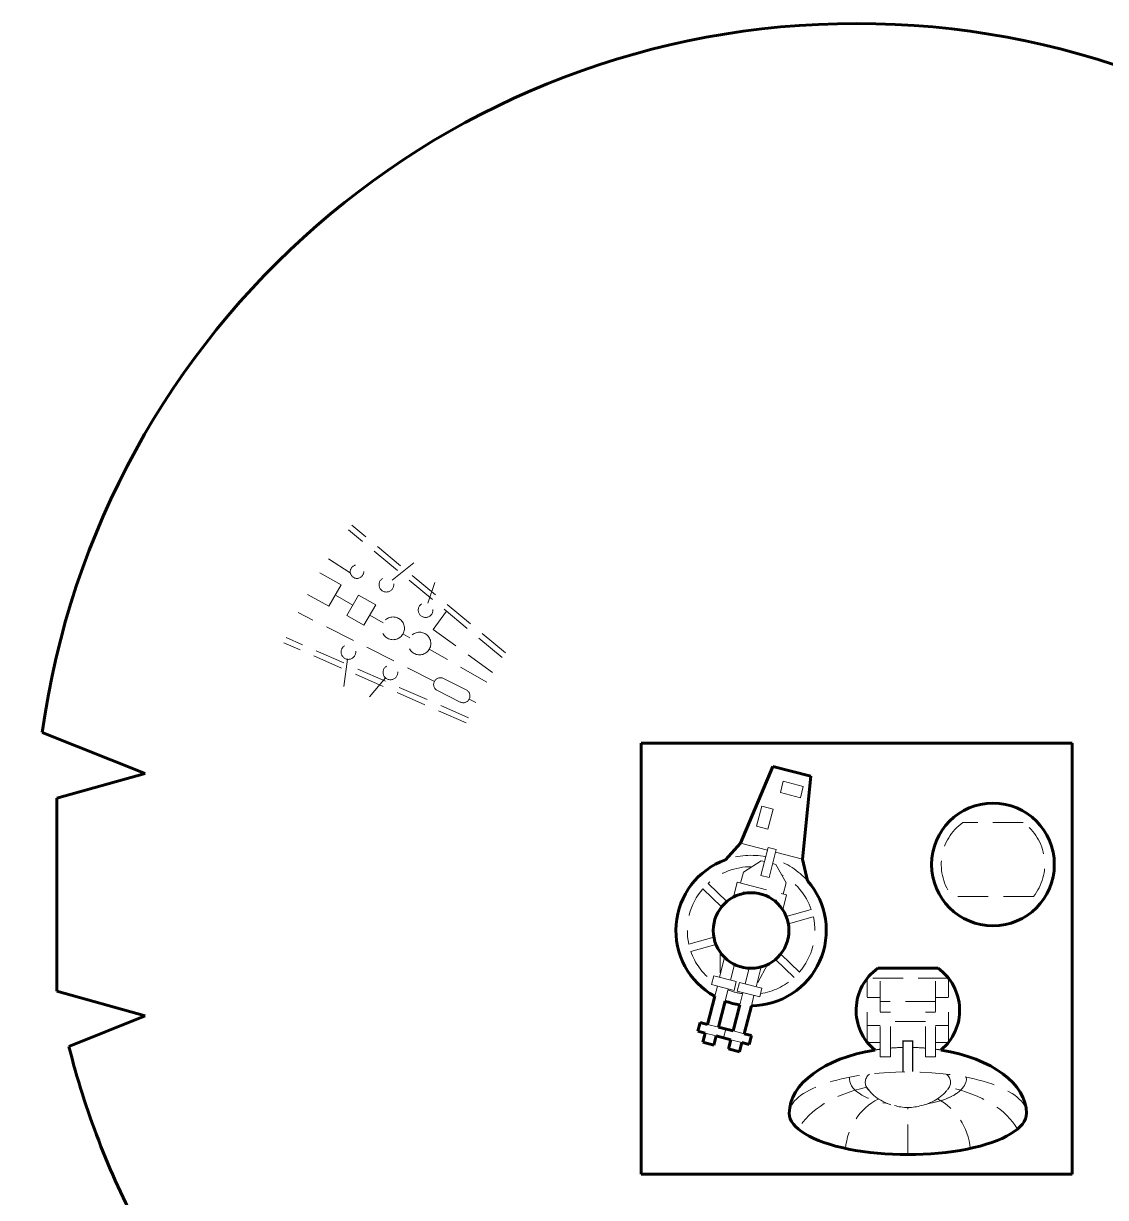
# Model space of a CAD drawing. Header units: millimetres. Extents: x -16512 to -16074, y 2140 to 2664.
# Drawn here: x -16420 to -16276.9, y 2508.4 to 2663.6 of the extents above; entities that cross this region are included whole.
import ezdxf

# ---------------------------------------------------------------- set-up
doc = ezdxf.new("R2010")
doc.units = ezdxf.units.MM
doc.linetypes.add('K5LT_BASIC', pattern=[0])
doc.linetypes.add('K5LT_DASHED', pattern=[6, 4, -2])

# ---------------------------------------------------------------- blocks, each defined once
blk = doc.blocks.new('U0')
at = {"color": 5, "linetype": 'K5LT_BASIC', "lineweight": 60, "true_color": 0x0000ff}
for p, q in [((-16281.3, 2568.48), (-16338.3, 2568.48)), ((-16338.3, 2568.48), (-16338.3, 2511.48)), ((-16281.3, 2511.48), (-16281.3, 2568.48)), ((-16338.3, 2511.48), (-16281.3, 2511.48))]:
    blk.add_line(p, q, dxfattribs=at)
blk = doc.blocks.new('U17')
at = {"color": 7, "linetype": 'K5LT_DASHED', "lineweight": 18}
for p, q in [((-16356.25, 2580.42), (-16376.57, 2597.29)), ((-16356.67, 2579.8), (-16377.01, 2596.69)), ((-16262.89, 2579.76), (-16241.99, 2595.85)), ((-16244.76, 2587.05), (-16249.66, 2593.8)), ((-16376.75, 2591), (-16379.62, 2592.83)), ((-16371.22, 2590.03), (-16368.35, 2592.31)), ((-16242.88, 2590.48), (-16239.74, 2592.46)), ((-16377.96, 2589.38), (-16380.76, 2590.98)), ((-16238.7, 2590.76), (-16261.16, 2577)), ((-16238.89, 2591.08), (-16238.89, 2591.08)), ((-16379.57, 2586.58), (-16377.96, 2589.38)), ((-16366.49, 2586.98), (-16365.58, 2589.72)), ((-16253.63, 2590.13), (-16253.6, 2590.1)), ((-16253.6, 2590.1), (-16250.8, 2586.36)), ((-16379.57, 2586.58), (-16382.4, 2588.13)), ((-16376.43, 2586.71), (-16378.73, 2588.03)), ((-16375.66, 2588.05), (-16377.2, 2585.36)), ((-16373.4, 2586.76), (-16375.66, 2588.05)), ((-16245.44, 2587.99), (-16261.76, 2577.99)), ((-16374.95, 2584.06), (-16373.4, 2586.76)), ((-16364.03, 2585.92), (-16365.79, 2583.49)), ((-16236.61, 2587.04), (-16259.43, 2573.83)), ((-16250.8, 2586.36), (-16258.78, 2580.94)), ((-16245.75, 2586.44), (-16243.63, 2582.98)), ((-16244.85, 2586.54), (-16244.86, 2586.55)), ((-16236.13, 2580.91), (-16238.43, 2585.99)), ((-16365.64, 2576.63), (-16383.65, 2585.73)), ((-16377.2, 2585.36), (-16374.95, 2584.06)), ((-16372.4, 2584.39), (-16374.17, 2585.41)), ((-16238.08, 2581.28), (-16240.01, 2585.08)), ((-16368.9, 2582.38), (-16369.81, 2582.9)), ((-16357.94, 2577.81), (-16365.79, 2583.49)), ((-16361.42, 2571.14), (-16385.53, 2581.75)), ((-16361.12, 2571.82), (-16385.23, 2582.43)), ((-16253.84, 2581.49), (-16251.84, 2578.22)), ((-16242.23, 2579.18), (-16238.08, 2581.28)), ((-16358.7, 2576.52), (-16366.31, 2580.89)), ((-16258.78, 2580.94), (-16257.57, 2579.21)), ((-16247.53, 2580.72), (-16245.81, 2577.43)), ((-16240.21, 2578.84), (-16236.13, 2580.91)), ((-16377.13, 2579.56), (-16377.6, 2575.94)), ((-16257.36, 2578.91), (-16257.35, 2578.9)), ((-16241.61, 2577.78), (-16242.23, 2579.18)), ((-16239.42, 2576.98), (-16240.21, 2578.84)), ((-16372.08, 2577.09), (-16374.22, 2574.59)), ((-16361.42, 2575.51), (-16364.43, 2577.03)), ((-16245.81, 2577.43), (-16258.18, 2571.17)), ((-16241.61, 2577.78), (-16257.95, 2570.64)), ((-16365.24, 2575.42), (-16362.23, 2573.9)), ((-16360.14, 2573.85), (-16361.03, 2574.3)), ((-16258.84, 2572.62), (-16256.92, 2573.53)), ((-16342.73, 2501.83), (-16345.46, 2503.72)), ((-16344.04, 2499.79), (-16347.9, 2502.46)), ((-16343.56, 2500.93), (-16347.04, 2503.34)), ((-16341.82, 2503.25), (-16345.1, 2498.13)), ((-16344.83, 2498.56), (-16348.65, 2501.21)), ((-16339.05, 2497.81), (-16343.56, 2500.93)), ((-16339.28, 2501.49), (-16342.55, 2496.37)), ((-16341.93, 2493.92), (-16349.58, 2499.22)), ((-16340.77, 2494.5), (-16349.19, 2500.33)), ((-16338.58, 2498.95), (-16340.19, 2500.06)), ((-16342.55, 2496.37), (-16345.1, 2498.13)), ((-16339.52, 2496.66), (-16341.49, 2498.03)), ((-16340.09, 2495.28), (-16342.28, 2496.79)), ((-16358.35, 2417.73), (-16388.48, 2479.59)), ((-16254.08, 2432.44), (-16236.88, 2467.76)), ((-16244.01, 2466.55), (-16247.94, 2455.14)), ((-16242.53, 2466.04), (-16246.42, 2454.74)), ((-16241.05, 2465.53), (-16244.15, 2456.54)), ((-16244.15, 2456.54), (-16242.6, 2456.01)), ((-16247.94, 2455.14), (-16261.53, 2449.61)), ((-16256.63, 2446.57), (-16246.42, 2454.74)), ((-16347.38, 2452.69), (-16348.61, 2452.69)), ((-16348.61, 2452.69), (-16348.61, 2442.56)), ((-16347.38, 2452.69), (-16347.38, 2453.52)), ((-16272.21, 2452.69), (-16272.21, 2453.52)), ((-16272.21, 2452.69), (-16270.98, 2452.69)), ((-16270.98, 2452.69), (-16270.98, 2442.56)), ((-16342.43, 2442.56), (-16342.43, 2451.82)), ((-16277.16, 2442.56), (-16277.16, 2451.82)), ((-16336.39, 2450.33), (-16331.45, 2450.33)), ((-16336.39, 2450.33), (-16335.24, 2446.87)), ((-16331.45, 2450.33), (-16332.6, 2446.87)), ((-16283.2, 2450.33), (-16288.15, 2450.33)), ((-16288.15, 2450.33), (-16286.99, 2446.87)), ((-16283.2, 2450.33), (-16284.35, 2446.87)), ((-16327.95, 2417.73), (-16327.95, 2448.31)), ((-16291.64, 2416.99), (-16291.64, 2448.31)), ((-16332.6, 2446.87), (-16335.24, 2446.87)), ((-16334.87, 2417.73), (-16334.87, 2446.87)), ((-16332.97, 2417.73), (-16332.97, 2446.87)), ((-16286.99, 2446.87), (-16284.35, 2446.87)), ((-16286.62, 2377.93), (-16286.62, 2446.87)), ((-16284.72, 2377.93), (-16284.72, 2446.87)), ((-16348.61, 2442.56), (-16342.43, 2442.56)), ((-16344.58, 2422.67), (-16344.58, 2442.56)), ((-16270.98, 2442.56), (-16277.16, 2442.56)), ((-16275.01, 2422.67), (-16275.01, 2442.56)), ((-16272.04, 2436.49), (-16272.04, 2442.56)), ((-16363.8, 2439.68), (-16369.04, 2439.68)), ((-16327.95, 2439.68), (-16350.1, 2439.68)), ((-16269.49, 2439.68), (-16291.64, 2439.68)), ((-16250.55, 2439.68), (-16255.79, 2439.68)), ((-16261.35, 2426.26), (-16257.53, 2434.12)), ((-16257.53, 2434.12), (-16254.08, 2432.44)), ((-16362.41, 2433.13), (-16365.19, 2431.78)), ((-16359.23, 2426.61), (-16362.41, 2433.13)), ((-16260.36, 2426.61), (-16257.18, 2433.13)), ((-16257.18, 2433.13), (-16254.4, 2431.78)), ((-16257.58, 2425.25), (-16254.4, 2431.78)), ((-16254.4, 2431.78), (-16257.58, 2425.25)), ((-16253.41, 2432.12), (-16253.41, 2432.12)), ((-16362.01, 2425.25), (-16353.74, 2429.28)), ((-16350.1, 2419.24), (-16353.74, 2429.28)), ((-16259.3, 2425.26), (-16261.35, 2426.26)), ((-16257.58, 2425.25), (-16260.36, 2426.61)), ((-16356.63, 2417.73), (-16360.62, 2425.93)), ((-16284.62, 2369.73), (-16257.91, 2424.58)), ((-16282.88, 2376.83), (-16259.3, 2425.26)), ((-16257.91, 2424.58), (-16259.3, 2425.26)), ((-16350.82, 2417.73), (-16358.35, 2417.73)), ((-16357.98, 2416.99), (-16351.03, 2416.99)), ((-16334.97, 2369.73), (-16357.98, 2416.97)), ((-16336.71, 2376.83), (-16356.27, 2416.99)), ((-16327.95, 2417.73), (-16336.91, 2417.73)), ((-16336.69, 2416.99), (-16327.95, 2416.99)), ((-16334.87, 2377.93), (-16334.87, 2416.99)), ((-16332.97, 2377.93), (-16332.97, 2416.99)), ((-16327.95, 2416.99), (-16325.23, 2414.35)), ((-16291.64, 2416.99), (-16294.36, 2414.35)), ((-16282.9, 2416.99), (-16291.64, 2416.99)), ((-16328.53, 2414.35), (-16323.15, 2414.35)), ((-16328.53, 2379.32), (-16328.53, 2414.35)), ((-16325.52, 2368), (-16325.52, 2414.35)), ((-16323.15, 2382.16), (-16323.15, 2414.35)), ((-16296.44, 2382.16), (-16296.44, 2414.35)), ((-16291.06, 2414.35), (-16296.44, 2414.35)), ((-16294.07, 2368), (-16294.07, 2414.35)), ((-16291.06, 2379.32), (-16291.06, 2414.35)), ((-16336.76, 2399.68), (-16342.15, 2408.2)), ((-16275.01, 2397.72), (-16275.01, 2408.04)), ((-16336.76, 2391.88), (-16336.76, 2399.68)), ((-16275.01, 2397.72), (-16291.06, 2397.72)), ((-16335.86, 2396.11), (-16336.76, 2396.11)), ((-16335.86, 2396.11), (-16335.86, 2391.88)), ((-16335.86, 2391.88), (-16336.76, 2391.88)), ((-16281.14, 2393.3), (-16282.82, 2393.3)), ((-16282.82, 2393.3), (-16282.82, 2390.78)), ((-16281.14, 2390.78), (-16281.14, 2393.3)), ((-16282.82, 2390.78), (-16281.14, 2390.78)), ((-16281.14, 2389.24), (-16282.82, 2389.24)), ((-16282.82, 2389.24), (-16282.82, 2387.56)), ((-16281.14, 2387.56), (-16281.14, 2389.24)), ((-16282.82, 2387.56), (-16281.14, 2387.56)), ((-16325.52, 2379.32), (-16323.15, 2382.16)), ((-16294.07, 2379.32), (-16296.44, 2382.16)), ((-16335.61, 2377.93), (-16328.48, 2377.93)), ((-16325.52, 2379.32), (-16328.53, 2379.32)), ((-16294.07, 2379.32), (-16291.06, 2379.32)), ((-16283.98, 2377.93), (-16291.11, 2377.93)), ((-16328.48, 2375.74), (-16335.61, 2375.74)), ((-16291.11, 2375.74), (-16283.98, 2375.74)), ((-16335.37, 2372.71), (-16335.37, 2374.39)), ((-16335.37, 2374.39), (-16333.69, 2374.39)), ((-16333.69, 2374.39), (-16333.69, 2372.71)), ((-16332.85, 2374.39), (-16332.85, 2372.71)), ((-16332.85, 2374.39), (-16331.17, 2374.39)), ((-16331.17, 2374.39), (-16331.17, 2372.71)), ((-16330.33, 2374.39), (-16328.65, 2374.39)), ((-16330.33, 2374.39), (-16330.33, 2372.71)), ((-16328.65, 2374.39), (-16328.65, 2372.71)), ((-16289.26, 2374.39), (-16290.94, 2374.39)), ((-16290.94, 2374.39), (-16290.94, 2372.71)), ((-16289.26, 2374.39), (-16289.26, 2372.71)), ((-16286.74, 2374.39), (-16288.42, 2374.39)), ((-16288.42, 2374.39), (-16288.42, 2372.71)), ((-16286.74, 2374.39), (-16286.74, 2372.71)), ((-16284.22, 2374.39), (-16285.9, 2374.39)), ((-16285.9, 2374.39), (-16285.9, 2372.71)), ((-16284.22, 2372.71), (-16284.22, 2374.39)), ((-16333.69, 2372.71), (-16335.37, 2372.71)), ((-16331.17, 2372.71), (-16332.85, 2372.71)), ((-16328.65, 2372.71), (-16330.33, 2372.71)), ((-16290.94, 2372.71), (-16289.26, 2372.71)), ((-16288.42, 2372.71), (-16286.74, 2372.71)), ((-16285.9, 2372.71), (-16284.22, 2372.71)), ((-16334.97, 2369.73), (-16325.52, 2369.73)), ((-16331.38, 2369.73), (-16328.96, 2368)), ((-16284.62, 2369.73), (-16294.07, 2369.73)), ((-16288.21, 2369.73), (-16290.63, 2368)), ((-16328.96, 2368), (-16325.52, 2368)), ((-16290.63, 2368), (-16294.07, 2368))]:
    blk.add_line(p, q, dxfattribs=at)
for centre, radius in [((-16375.87, 2591.14), 0.894), ((-16243.28, 2590.23), 0.963), ((-16371.98, 2589.42), 0.97), ((-16239.52, 2587.79), 0.774), ((-16366.8, 2586.06), 0.97), ((-16371.1, 2583.65), 1.5), ((-16367.6, 2581.64), 1.5), ((-16241.04, 2582.19), 1.06), ((-16377, 2580.52), 0.97), ((-16244.06, 2580.44), 1.06), ((-16371.45, 2577.82), 0.97), ((-16256.67, 2573.65), 1.02), ((-16347.97, 2495.81), 0.667), ((-16346.07, 2495.1), 0.667), ((-16344.48, 2494.14), 0.667), ((-16356.95, 2442.34), 7.35), ((-16262.64, 2442.34), 7.35), ((-16343.86, 2415.35), 7.35), ((-16275.73, 2415.35), 7.35)]:
    blk.add_circle(centre, radius, dxfattribs=at)
for centre, radius, start, end in [((-16364.84, 2576.22), 0.899, 63.2028, 243.2028), ((-16361.83, 2574.71), 0.899, 243.2028, 63.2028), ((-16335.61, 2376.83), 1.1, 90, 270), ((-16328.48, 2376.83), 1.1, 270, 90), ((-16291.11, 2376.83), 1.1, 90, 270), ((-16283.98, 2376.83), 1.1, 270, 90)]:
    blk.add_arc(centre, radius, start, end, dxfattribs=at)
blk = doc.blocks.new('U18')
at = {"color": 5, "linetype": 'K5LT_BASIC', "lineweight": 60, "true_color": 0x0000ff}
for p, q in [((-16417.48, 2569.89), (-16403.86, 2564.44)), ((-16215.73, 2564.44), (-16202.11, 2569.89)), ((-16403.86, 2564.44), (-16415.53, 2561.18)), ((-16204.06, 2561.18), (-16215.73, 2564.44)), ((-16415.53, 2561.18), (-16415.53, 2535.67)), ((-16204.06, 2535.67), (-16204.06, 2561.18)), ((-16415.53, 2535.67), (-16403.86, 2532.41)), ((-16215.73, 2532.41), (-16204.06, 2535.67)), ((-16403.86, 2532.41), (-16413.96, 2528.37)), ((-16204.35, 2527.86), (-16215.73, 2532.41)), ((-16404.6, 2504.02), (-16419.96, 2495.52)), ((-16419.96, 2495.52), (-16419.96, 2466.83)), ((-16390.06, 2478.43), (-16389.08, 2479.15)), ((-16389.08, 2479.15), (-16335.43, 2368.99)), ((-16390.06, 2466.83), (-16390.06, 2478.43)), ((-16229.8, 2470.38), (-16238.01, 2473.21)), ((-16231.36, 2465.86), (-16229.8, 2470.38)), ((-16419.96, 2466.83), (-16413.78, 2446.71)), ((-16396.24, 2446.71), (-16390.06, 2466.83)), ((-16284.16, 2368.99), (-16236.17, 2467.51)), ((-16236.17, 2467.51), (-16231.36, 2465.86)), ((-16327.21, 2417.3), (-16327.21, 2448.19)), ((-16292.38, 2448.19), (-16292.38, 2417.3)), ((-16413.78, 2446.71), (-16396.24, 2446.71)), ((-16324.93, 2415.09), (-16327.21, 2417.3)), ((-16292.38, 2417.3), (-16294.66, 2415.09)), ((-16322.41, 2415.09), (-16324.93, 2415.09)), ((-16322.41, 2381.89), (-16322.41, 2415.09)), ((-16294.66, 2415.09), (-16297.18, 2415.09)), ((-16297.18, 2415.09), (-16297.18, 2381.89)), ((-16324.78, 2379.05), (-16322.41, 2381.89)), ((-16297.18, 2381.89), (-16294.81, 2379.05)), ((-16324.78, 2367.26), (-16324.78, 2379.05)), ((-16294.81, 2379.05), (-16294.81, 2367.26)), ((-16335.43, 2368.99), (-16331.62, 2368.99)), ((-16331.62, 2368.99), (-16329.19, 2367.26)), ((-16290.4, 2367.26), (-16287.97, 2368.99)), ((-16287.97, 2368.99), (-16284.16, 2368.99)), ((-16329.19, 2367.26), (-16324.78, 2367.26)), ((-16294.81, 2367.26), (-16290.4, 2367.26))]:
    blk.add_line(p, q, dxfattribs=at)
for centre, radius in [((-16309.8, 2459.03), 8), ((-16356.95, 2442.34), 7.35), ((-16262.64, 2442.34), 7.35), ((-16343.86, 2415.35), 7.35), ((-16275.73, 2415.35), 7.35)]:
    blk.add_circle(centre, radius, dxfattribs=at)
for centre, radius, start, end in [((-16309.8, 2554.89), 108.72, 7.9308, 172.0692), ((-16309.09, 2554.67), 108.11, 194.0762, 207.9362), ((-16309.09, 2554.67), 108.11, 311.1082, 345.6435), ((-16309.8, 2554.89), 108.11, 260.7316, 279.2684)]:
    blk.add_arc(centre, radius, start, end, dxfattribs=at)
blk = doc.blocks.new('U19')
at = {"color": 5, "linetype": 'K5LT_BASIC', "lineweight": 60, "true_color": 0x0000ff}
for p, q in [((-16320.89, 2565.39), (-16325.19, 2555.24)), ((-16315.85, 2564.1), (-16320.89, 2565.39)), ((-16315.85, 2564.1), (-16316.97, 2553.13)), ((-16325.19, 2555.24), (-16327.15, 2553.05)), ((-16316.97, 2553.13), (-16316.3, 2550.27)), ((-16329.53, 2531.29), (-16328.58, 2535)), ((-16327.19, 2534.37), (-16328.08, 2530.92)), ((-16325.25, 2533.87), (-16326.14, 2530.42)), ((-16324.68, 2530.05), (-16323.73, 2533.76)), ((-16330.8, 2530.38), (-16330.5, 2531.54)), ((-16329.53, 2531.29), (-16330.5, 2531.54)), ((-16330.8, 2530.38), (-16329.83, 2530.13)), ((-16330.14, 2528.92), (-16329.83, 2530.13)), ((-16326.14, 2530.42), (-16328.08, 2530.92)), ((-16324.68, 2530.05), (-16323.71, 2529.8)), ((-16328.69, 2528.55), (-16330.14, 2528.92)), ((-16328.38, 2529.76), (-16328.69, 2528.55)), ((-16328.38, 2529.76), (-16327.4, 2529.51)), ((-16326.43, 2529.26), (-16327.4, 2529.51)), ((-16326.43, 2529.26), (-16326.74, 2528.05)), ((-16325.29, 2527.68), (-16324.98, 2528.89)), ((-16324.01, 2528.64), (-16324.98, 2528.89)), ((-16324.01, 2528.64), (-16323.71, 2529.8)), ((-16326.74, 2528.05), (-16325.29, 2527.68))]:
    blk.add_line(p, q, dxfattribs=at)
for start, end in [(109.8992, 241.05), (270.1965, 41.3473), (249.8342, 261.4123)]:
    blk.add_arc((-16323.77, 2543.7), 9.94, start, end, dxfattribs=at)
blk = doc.blocks.new('U20')
at = {"color": 7, "linetype": 'K5LT_DASHED', "lineweight": 18}
for p, q in [((-16319.9, 2561.94), (-16319.52, 2563.43)), ((-16316.87, 2562.75), (-16319.52, 2563.43)), ((-16317.25, 2561.26), (-16316.87, 2562.75)), ((-16319.9, 2561.94), (-16317.25, 2561.26)), ((-16322.36, 2560.14), (-16323.04, 2557.48)), ((-16322.36, 2560.14), (-16320.87, 2559.76)), ((-16321.55, 2557.1), (-16320.87, 2559.76)), ((-16323.04, 2557.48), (-16321.55, 2557.1)), ((-16321.61, 2554.32), (-16325.19, 2555.24)), ((-16321.52, 2554.67), (-16322.47, 2550.97)), ((-16320.46, 2554.4), (-16321.52, 2554.67)), ((-16321.4, 2550.7), (-16320.46, 2554.4)), ((-16316.97, 2553.13), (-16320.55, 2554.05)), ((-16322.44, 2552.93), (-16324.79, 2551.43)), ((-16322, 2552.82), (-16322.44, 2552.93)), ((-16320.49, 2552.44), (-16320.93, 2552.55)), ((-16320.49, 2552.44), (-16319.15, 2549.99)), ((-16324.79, 2551.43), (-16325.17, 2549.96)), ((-16322.47, 2550.97), (-16321.4, 2550.7)), ((-16330.14, 2549.21), (-16327.68, 2546.82)), ((-16329.44, 2549.93), (-16326.98, 2547.53)), ((-16326.1, 2548.12), (-16325.6, 2550.07)), ((-16325.6, 2550.07), (-16319.09, 2548.4)), ((-16324.83, 2548.59), (-16324.77, 2548.83)), ((-16324.77, 2548.83), (-16324.2, 2548.68)), ((-16319.15, 2549.99), (-16319.53, 2548.51)), ((-16320.99, 2547.86), (-16320.42, 2547.71)), ((-16320.42, 2547.71), (-16320.48, 2547.47)), ((-16319.09, 2548.4), (-16319.59, 2546.45)), ((-16315.81, 2546.46), (-16319.11, 2545.53)), ((-16315.54, 2545.5), (-16318.84, 2544.57)), ((-16332, 2541.9), (-16328.69, 2542.83)), ((-16331.73, 2540.94), (-16328.42, 2541.87)), ((-16327.94, 2537.51), (-16327.27, 2540.13)), ((-16327.84, 2538.1), (-16327.84, 2540.81)), ((-16318.09, 2537.47), (-16320.55, 2539.87)), ((-16317.39, 2538.19), (-16319.85, 2540.59)), ((-16325.95, 2539.21), (-16326.49, 2537.13)), ((-16324.01, 2538.71), (-16324.54, 2536.64)), ((-16323.09, 2536.26), (-16322.42, 2538.89)), ((-16322.89, 2536.83), (-16321.58, 2539.2)), ((-16328.7, 2537.7), (-16329, 2536.55)), ((-16329, 2536.55), (-16326.02, 2535.78)), ((-16325.72, 2536.94), (-16328.7, 2537.7)), ((-16328.58, 2535), (-16328.23, 2536.35)), ((-16326.02, 2535.78), (-16325.72, 2536.94)), ((-16325.6, 2535.68), (-16325.3, 2536.83)), ((-16325.3, 2536.83), (-16322.33, 2536.07)), ((-16326.78, 2535.98), (-16327.19, 2534.37)), ((-16322.63, 2534.91), (-16325.6, 2535.68)), ((-16324.84, 2535.48), (-16325.25, 2533.87)), ((-16323.73, 2533.76), (-16323.39, 2535.11)), ((-16322.33, 2536.07), (-16322.63, 2534.91)), ((-16329.83, 2530.13), (-16328.38, 2529.76)), ((-16328.08, 2530.92), (-16329.53, 2531.29)), ((-16327.4, 2529.51), (-16327.11, 2530.67)), ((-16324.68, 2530.05), (-16326.14, 2530.42)), ((-16324.98, 2528.89), (-16326.43, 2529.26))]:
    blk.add_line(p, q, dxfattribs=at)
for radius, start, end in [(9.94, 78.8027, 109.8992), (8.43, 89.5566, 132.3391), (9.94, 41.3473, 72.4438), (8.43, 19.1434, 61.6899), (8.43, 139.1434, 192.3391), (8.43, 319.1434, 12.3391), (8.43, 199.1434, 232.6537), (8.43, 278.5929, 312.3391), (8.43, 248.7866, 262.4599)]:
    blk.add_arc((-16323.77, 2543.7), radius, start, end, dxfattribs=at)
blk = doc.blocks.new('U24')
at = {"color": 7, "linetype": 'K5LT_DASHED', "lineweight": 18}
for p, q in [((-16287.8, 2557.99), (-16295.77, 2557.99)), ((-16286.42, 2548.19), (-16297.15, 2548.19))]:
    blk.add_line(p, q, dxfattribs=at)
for start, end in [(125.6636, 218.3101), (321.6899, 54.3364)]:
    blk.add_arc((-16291.79, 2552.43), 6.84, start, end, dxfattribs=at)
blk = doc.blocks.new('U25')
at = {"color": 5, "linetype": 'K5LT_BASIC', "lineweight": 60, "true_color": 0x0000ff}
blk.add_line((-16299.05, 2538.71), (-16307.03, 2538.71), dxfattribs=at)
for start, end in [(125.6636, 230.0673), (309.9327, 54.3364)]:
    blk.add_arc((-16303.04, 2533.15), 6.84, start, end, dxfattribs=at)
for major_axis, ratio, start_param, end_param in [((15.68, 0), 0.555289, 1.854528, 3.141593), ((15.68, 0), 0.555289, 0, 1.287064), ((-15.68, 0), 0.349152, 0, 3.141593)]:
    blk.add_ellipse((-16303.04, 2519.54), major_axis=major_axis, ratio=ratio, start_param=start_param, end_param=end_param, dxfattribs=at)
blk = doc.blocks.new('U26')
at = {"color": 7, "linetype": 'K5LT_DASHED', "lineweight": 18}
for p, q in [((-16297.67, 2537.39), (-16308.41, 2537.39)), ((-16308.41, 2528.91), (-16308.41, 2537.39)), ((-16306.71, 2526.99), (-16306.71, 2537.39)), ((-16299.37, 2526.99), (-16299.37, 2537.39)), ((-16297.67, 2528.91), (-16297.67, 2537.39)), ((-16308.41, 2534.86), (-16306.71, 2534.86)), ((-16297.67, 2534.86), (-16299.37, 2534.86)), ((-16299.37, 2534.33), (-16306.71, 2534.33)), ((-16305.36, 2532.9), (-16306.71, 2532.9)), ((-16305.36, 2526.99), (-16305.36, 2532.9)), ((-16300.72, 2531.65), (-16305.36, 2531.65)), ((-16299.37, 2532.9), (-16300.72, 2532.9)), ((-16300.72, 2526.99), (-16300.72, 2532.9)), ((-16306.71, 2531.12), (-16308.41, 2531.12)), ((-16297.67, 2531.12), (-16299.37, 2531.12)), ((-16308.41, 2528.91), (-16306.71, 2528.91)), ((-16297.67, 2528.91), (-16299.37, 2528.91)), ((-16305.36, 2526.99), (-16306.71, 2526.99)), ((-16300.72, 2526.99), (-16299.37, 2526.99)), ((-16303.04, 2514.07), (-16303.04, 2520.3))]:
    blk.add_line(p, q, dxfattribs=at)
at = {"color": 7, "linetype": 'K5LT_DASHED', "const_width": 0.18}
blk.add_lwpolyline([(-16302.39, 2525.02), (-16302.39, 2529.09), (-16303.68, 2529.09), (-16303.68, 2525.02)], dxfattribs=at)
at = {"color": 7, "linetype": 'K5LT_DASHED', "lineweight": 18}
for centre, radius, start, end in [((-16303.64, 2526.37), 5.93, 215.3525, 258.5733), ((-16302.44, 2526.37), 5.93, 281.4267, 321.118), ((-16303.04, 2514.15), 8.28, 118.0923, 174.9001), ((-16303.04, 2514.15), 8.28, 5.0999, 61.9077)]:
    blk.add_arc(centre, radius, start, end, dxfattribs=at)
for centre, major_axis, ratio, start_param, end_param in [((-16303.04, 2519.54), (15.68, 0), 0.555289, -4.476191, -4.428657), ((-16303.04, 2519.54), (15.68, 0), 0.555289, 1.61187, 1.719337), ((-16303.04, 2519.54), (15.68, 0), 0.555289, 1.422255, 1.529723), ((-16303.04, 2519.54), (15.68, 0), 0.555289, 1.287064, 1.334598), ((-16303.04, 2519.54), (-15.68, 0), 0.349152, 3.141593, 6.283185), ((-16303.04, 2524.1), (7.73, 0), 0.453136, 3.082614, 4.362523), ((-16303.04, 2523.63), (5.64, 0), 0.453136, 2.697198, 3.532225), ((-16303.04, 2524.1), (7.73, 0), 0.453136, 5.062255, 6.342164), ((-16303.04, 2524.1), (7.73, 0), 0.453136, 5.349789, 6.342164), ((-16303.04, 2523.63), (5.64, 0), 0.453136, 5.892553, 6.72758), ((-16303.04, 2514.72), (-15.23, 0), 0.58082, 5.078324, 5.969541), ((-16303.04, 2514.72), (-15.23, 0), 0.58082, 3.455237, 4.346454), ((-16303.04, 2521.66), (2.99, 0), 0.453136, 4.079281, 5.345497)]:
    blk.add_ellipse(centre, major_axis=major_axis, ratio=ratio, start_param=start_param, end_param=end_param, dxfattribs=at)

msp = doc.modelspace()

# ---------------------------------------------------------------- linework, layer by layer
at = {"color": 5, "linetype": 'K5LT_BASIC', "lineweight": 60, "true_color": 0x0000ff}
for centre, radius in [((-16291.79, 2552.43), 8.11), ((-16323.77, 2543.7), 5)]:
    msp.add_circle(centre, radius, dxfattribs=at)

# ---------------------------------------------------------------- block references
for name in ['U18', 'U17', 'U0', 'U19', 'U20', 'U24', 'U25', 'U26']:
    msp.add_blockref(name, (0, 0))

doc.saveas('drawing.dxf')
